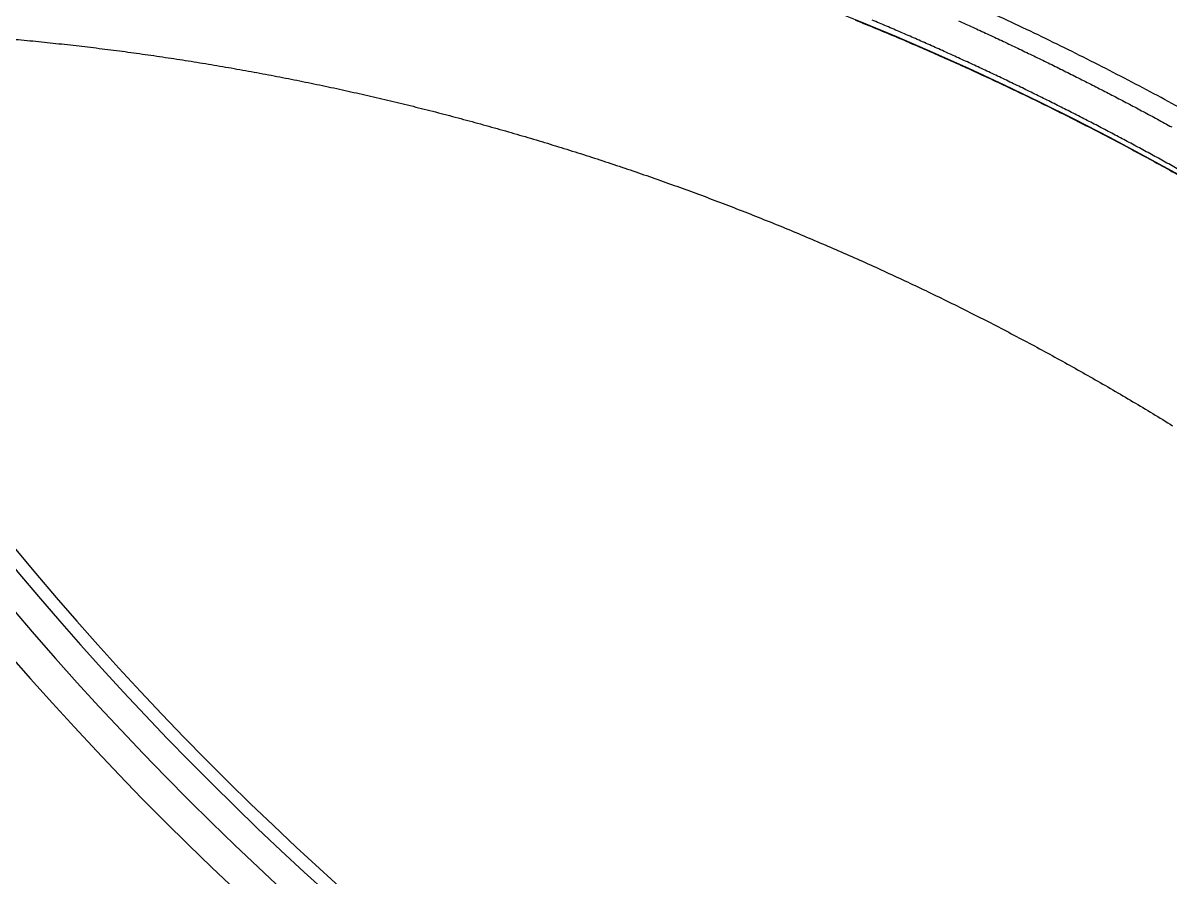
# Model space of a CAD drawing. Extents: x 938 to 1038, y 781 to 934.
# Drawn here: x 950.1 to 957.83, y 814.33 to 820.08 of the extents above; entities that cross this region are included whole.
import ezdxf

# ---------------------------------------------------------------- set-up
doc = ezdxf.new("R2010")
doc.units = 0
doc.header["$MEASUREMENT"] = 0
doc.layers.add('1', color=4, linetype='Continuous')
doc.layers.add('204', color=7, linetype='Continuous')

# ---------------------------------------------------------------- blocks, each defined once
blk = doc.blocks.new('LID')
at = {"layer": '204', "color": 4, "linetype": 'Continuous'}
for points in [[(10.9203, 49.7002, -0.001986), (11.0638, 49.6414, -0.001986), (11.2068, 49.5814, -0.001987), (11.3494, 49.5203, -0.001988), (11.4914, 49.4581, -0.001988), (11.633, 49.3947, -0.001988), (11.774, 49.3302, -0.001987), (11.9145, 49.2646, -0.001986), (12.0545, 49.1978, -0.001986), (12.194, 49.13, -0.001985), (12.3329, 49.061, -0.001985), (12.4713, 48.9909, -0.001985), (12.6091, 48.9198, -0.001984), (12.7463, 48.8475, -0.001984), (12.8829, 48.7741, -0.001985), (13.019, 48.6996, -0.001985), (13.1544, 48.6241, -0.001985)], [(5.257, 49.5704, -0.002168), (5.4129, 49.5555, -0.002168), (5.5686, 49.5392, -0.002168), (5.7241, 49.5216, -0.002169), (5.8795, 49.5026, -0.002169), (6.0348, 49.4823, -0.00217), (6.1898, 49.4606, -0.002172), (6.3447, 49.4375, -0.002172), (6.4993, 49.4132, -0.002172), (6.6537, 49.3874, -0.002171), (6.8079, 49.3603, -0.00217), (6.9619, 49.3319, -0.002169), (7.1156, 49.3021, -0.002169), (7.269, 49.271, -0.002168), (7.4222, 49.2386, -0.002168), (7.575, 49.2048, -0.002168), (7.7276, 49.1697, -0.002168), (7.8799, 49.1332, -0.002168), (8.0318, 49.0954, -0.002169), (8.1834, 49.0563, -0.002169), (8.3346, 49.0159, -0.00217), (8.4855, 48.9742, -0.002171), (8.6361, 48.9312, -0.002172), (8.7862, 48.8868, -0.002172), (8.9359, 48.8411, -0.002171), (9.0853, 48.7941, -0.00217), (9.2342, 48.7459, -0.002169), (9.3827, 48.6963, -0.002169), (9.5308, 48.6454, -0.002168), (9.6784, 48.5932, -0.002168), (9.8255, 48.5398, -0.002168), (9.9722, 48.4851, -0.002168), (10.1184, 48.4291, -0.002168), (10.2641, 48.3718, -0.002169), (10.4093, 48.3133, -0.002169), (10.554, 48.2535, -0.00217), (10.6982, 48.1924, -0.002172), (10.8418, 48.1301, -0.002172), (10.9849, 48.0665, -0.002172), (11.1274, 48.0017, -0.002171), (11.2693, 47.9356, -0.00217), (11.4106, 47.8683, -0.002169), (11.5514, 47.7998, -0.002169), (11.6916, 47.7301, -0.002168), (11.8311, 47.6591, -0.002168), (11.97, 47.5869, -0.002168), (12.1083, 47.5135, -0.002168), (12.246, 47.4389, -0.002168), (12.383, 47.3631, -0.002169), (12.5193, 47.2861, -0.002169), (12.6549, 47.208, -0.00217), (12.7899, 47.1286, -0.002171), (12.9241, 47.0481, -0.002172), (13.0577, 46.9664, -0.002172)]]:
    blk.add_lwpolyline(points, format="xyb", dxfattribs=at)
for centre, radius, start, end in [((3.6258, 31.698), 19.4257, 34.08964, 84.41036), ((21.652, 59.6886), 21.3589, 208.89639, 245.96694), ((21.652, 59.6886), 21.5465, 208.72546, 245.96694), ((21.652, 59.6886), 21.2723, 209.21828, 245.96694), ((21.652, 59.6886), 21.763, 208.68548, 245.96694)]:
    blk.add_arc(centre, radius, start, end, dxfattribs=at)
blk = doc.blocks.new('69')
at = {"layer": '204', "color": 4, "linetype": 'Continuous'}
for points in [[(-1.7409, 1.6628, -0.001283), (-1.6436, 1.6186, -0.001283), (-1.5465, 1.574, -0.001284), (-1.4496, 1.5288, -0.001284), (-1.353, 1.4832, -0.001283), (-1.2566, 1.4371, -0.001284), (-1.1604, 1.3904, -0.001287), (-1.0645, 1.3433, -0.001283), (-0.9688, 1.2957, -0.001275), (-0.8734, 1.2476, -0.001286), (-0.7782, 1.1989, -0.001312), (-0.6831, 1.1497, -0.001274), (-0.5886, 1.1002, -0.00119), (-0.4949, 1.0506, -0.001313), (-0.4, 0.9996, -0.001565), (-0.3032, 0.9468, -0.001188)], [(-0.156, 1.0252, 0.002611), (-0.3509, 1.1316, 0.002648), (-0.5481, 1.2365, 0.002666), (-0.7475, 1.34, 0.00268), (-0.9492, 1.4418, 0.002691), (-1.1532, 1.5421, 0.002711), (-1.3594, 1.6406, 0.002723), (-1.5679, 1.7375, 0.002742)], [(-0.2313, 0.6462, 0.001283), (-0.3238, 0.6977, 0.001283), (-0.4165, 0.7488, 0.001283), (-0.5095, 0.7993, 0.001282), (-0.6028, 0.8494, 0.001282), (-0.6963, 0.899, 0.001282), (-0.7901, 0.9482, 0.001282), (-0.8841, 0.9968, 0.001282), (-0.9784, 1.0449, 0.001283), (-1.0729, 1.0926, 0.001283), (-1.1676, 1.1398, 0.001283), (-1.2626, 1.1865, 0.001283), (-1.3579, 1.2327, 0.001283), (-1.4533, 1.2784, 0.001284), (-1.5491, 1.3236, 0.001284), (-1.645, 1.3683, 0.001283), (-1.7412, 1.4125, 0.001283), (-1.8375, 1.4562, 0.001283), (-1.9342, 1.4994, 0.001282), (-2.031, 1.5421, 0.001282), (-2.128, 1.5844, 0.001282), (-2.2253, 1.6261, 0.001282), (-2.3228, 1.6673, 0.001282)]]:
    blk.add_lwpolyline(points, format="xyb", dxfattribs=at)
blk = doc.blocks.new('VISTA')
at = {"layer": '1', "color": 3}
for radius, start, end in [(22.0148, 33.34106, 76.23843), (21.3037, 44.17226, 74.2861)]:
    blk.add_arc((11.1808, 3.6062), radius, start, end, dxfattribs=at)
at = {"layer": '1'}
blk.add_blockref('69', (20.2664, 18.869), dxfattribs=at)
at = {"layer": '1', "color": 3}
blk.add_blockref('LID', (6.9116, -29.164), dxfattribs=at)

msp = doc.modelspace()

# ---------------------------------------------------------------- block references
at = {"layer": '1'}
msp.add_blockref('VISTA', (937.8767, 799.5644), dxfattribs=at)

doc.saveas('drawing.dxf')
